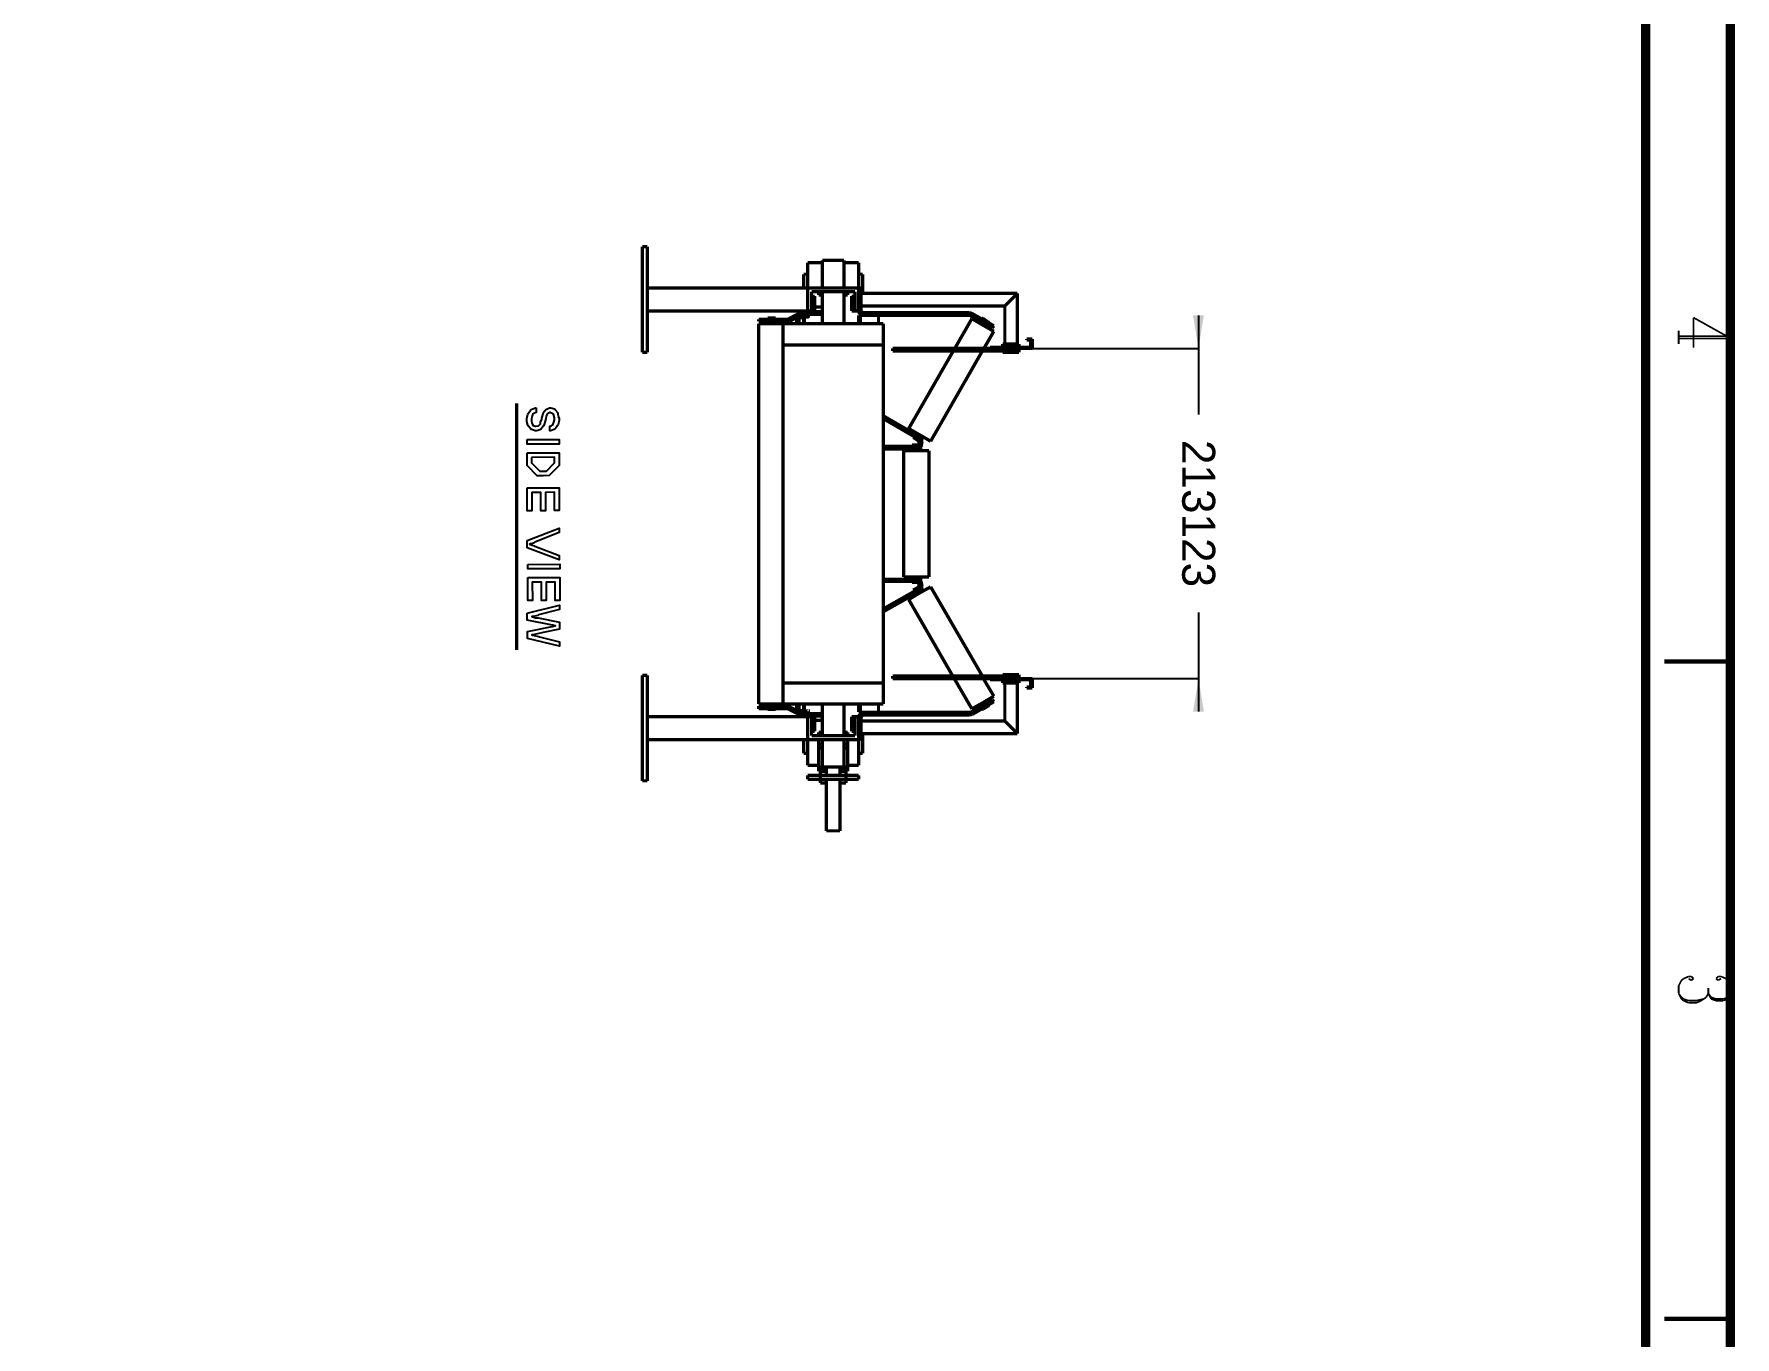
# Model space of a CAD drawing. Extents: x 0.1 to 11.6, y 0.3 to 16.3.
# Drawn here: x 6.42 to 11.58, y 4.23 to 8.18 of the extents above; entities that cross this region are included whole.
import ezdxf

# ---------------------------------------------------------------- set-up
doc = ezdxf.new("R2010")
doc.units = 0
doc.header["$MEASUREMENT"] = 0
doc.dimstyles.get("Standard").update_dxf_attribs({"dimtxt": 0.1, "dimasz": 0.1, "dimexe": 1.25, "dimexo": 0.625, "dimtad": 1, "dimtih": 1, "dimtxsty": 'Standard', "dimcen": 2.5, "dimazin": 3, "dimtfac": 1, "dimtmove": 0, "dimatfit": 3})

# ---------------------------------------------------------------- blocks, each defined once
blk = doc.blocks.new('_CLOSEDFILLED')
at = {"color": 0, "linetype": 'BYBLOCK'}
blk.add_solid([(-1, 0.164), (0, 0), (-1, -0.164)], dxfattribs=at)
blk = doc.blocks.new('*D4')
for p, q in [((9.951, 7.3267), (9.951, 7.0258)), ((9.4467, 7.2267), (9.951, 7.2267)), ((9.951, 6.4258), (9.951, 6.125)), ((9.4467, 6.225), (9.951, 6.225))]:
    blk.add_line(p, q)
at = {"layer": 'Defpoints'}
for p in [(9.4467, 7.2267), (9.951, 7.2267), (9.4467, 6.225)]:
    blk.add_point(p, dxfattribs=at)
at = {"xscale": 0.1, "yscale": 0.1}
for p, rotation in [((9.951, 7.2267), 270), ((9.951, 6.225), 90)]:
    blk.add_blockref('_CLOSEDFILLED', p, dxfattribs=dict(at, rotation=rotation))
at = {"insert": (9.951, 6.7258), "char_height": 0.1, "attachment_point": 5, "rotation": 270}
blk.add_mtext('213123', dxfattribs=at)

msp = doc.modelspace()

# ---------------------------------------------------------------- linework, layer by layer
at = {"color": 0}
for points, const_width in [([(0.126682, 16.24), (11.565, 16.24), (11.565, 0.29834), (0.126682, 0.29834), (0.126682, 16.24)], 0.005208), ([(8.76335, 7.32835), (8.76167, 7.32835), (8.76167, 7.32667), (8.76167, 7.32497), (8.76167, 7.32335), (8.76335, 7.32167), (8.76497, 7.32167), (8.76665, 7.32335), (8.76665, 7.32497), (8.76665, 7.32667), (8.76665, 7.32835), (8.76497, 7.32835), (8.76335, 7.32835)], 0.01), ([(8.76335, 6.12001), (8.76497, 6.12169), (8.76665, 6.12169), (8.76665, 6.12332), (8.76665, 6.125), (8.76665, 6.12668), (8.76497, 6.12668), (8.76335, 6.12668), (8.76167, 6.12668), (8.76167, 6.125), (8.76167, 6.12332), (8.76167, 6.12169), (8.76335, 6.12169), (8.76335, 6.12001)], 0.01)]:
    msp.add_lwpolyline(points, close=True, dxfattribs=dict(at, const_width=const_width))
for points, const_width in [([(11.565, 16.24), (11.565, 0.29834)], 0.028333), ([(11.3083, 16.04), (11.3083, 0.504992)], 0.028333), ([(8.26335, 7.215), (8.26335, 7.535)], 0.01), ([(8.26335, 7.535), (8.27832, 7.535)], 0.01), ([(8.27832, 7.215), (8.27832, 7.535)], 0.01), ([(8.76497, 7.48665), (8.81, 7.48665)], 0.01), ([(8.76497, 7.41), (8.76497, 7.48665)], 0.01), ([(8.81, 7.49333), (8.81, 7.41)], 0.01), ([(8.81, 7.49333), (8.84831, 7.49333)], 0.01), ([(8.84831, 7.49333), (8.875, 7.49333)], 0.01), ([(8.875, 7.41), (8.875, 7.49333)], 0.01), ([(8.875, 7.48665), (8.91997, 7.48665)], 0.01), ([(8.91997, 7.48665), (8.91997, 7.41)], 0.01), ([(8.75331, 7.45167), (8.75331, 7.41)], 0.01), ([(8.75331, 7.45167), (8.76497, 7.45167)], 0.01), ([(8.91997, 7.45167), (8.93164, 7.45167)], 0.01), ([(8.93164, 7.45167), (8.93164, 7.39333)], 0.01), ([(8.27832, 7.41), (8.76497, 7.41)], 0.01), ([(8.76497, 7.41), (8.76497, 7.34)], 0.01), ([(8.91997, 7.41), (8.76497, 7.41)], 0.01), ([(8.77669, 7.34), (8.77669, 7.39833)], 0.01), ([(8.77669, 7.39833), (8.90831, 7.39833)], 0.01), ([(8.77669, 7.38499), (8.78668, 7.38499)], 0.01), ([(8.78668, 7.38499), (8.78668, 7.34)], 0.01), ([(8.79833, 7.38835), (8.79833, 7.39833)], 0.01), ([(8.81, 7.38835), (8.79833, 7.38835)], 0.01), ([(8.81, 7.39833), (8.81, 7.30165)], 0.01), ([(8.875, 7.30165), (8.875, 7.39833)], 0.01), ([(8.88667, 7.38835), (8.875, 7.38835)], 0.01), ([(8.88667, 7.39833), (8.88667, 7.38835)], 0.01), ([(8.89833, 7.34), (8.89833, 7.38499)], 0.01), ([(8.89833, 7.38499), (8.90831, 7.38499)], 0.01), ([(8.90831, 7.39833), (8.90831, 7.34)], 0.01), ([(8.92665, 7.41), (8.91997, 7.41)], 0.01), ([(8.91997, 7.34), (8.91997, 7.41)], 0.01), ([(8.92665, 7.39665), (8.91997, 7.39665)], 0.01), ([(8.92665, 7.41), (8.92665, 7.39665)], 0.01), ([(8.92665, 7.39665), (8.92665, 7.35167)], 0.01), ([(9.40169, 7.39333), (8.92665, 7.39333)], 0.01), ([(9.36333, 7.35499), (9.40169, 7.39333)], 0.01), ([(9.40169, 7.39333), (9.40169, 7.24001)], 0.01), ([(8.27832, 7.34), (8.76497, 7.34)], 0.01), ([(8.70503, 7.315), (8.75331, 7.34)], 0.01), ([(8.70833, 7.30832), (8.75836, 7.33333)], 0.01), ([(8.74164, 7.33333), (8.74164, 7.33832)], 0.01), ([(8.74164, 7.33832), (8.75, 7.33832)], 0.01), ([(8.75168, 7.33003), (8.80165, 7.33003)], 0.01), ([(8.75499, 7.34), (8.75836, 7.33333)], 0.01), ([(8.75499, 7.33003), (8.75499, 7.30165)], 0.01), ([(8.75836, 7.33333), (8.76497, 7.34)], 0.01), ([(8.81, 7.33832), (8.76335, 7.33832)], 0.01), ([(8.76497, 7.32835), (8.76335, 7.32667), (8.76335, 7.32497), (8.76335, 7.32335), (8.76497, 7.32167)], 0.01), ([(8.76497, 7.34), (8.77669, 7.34)], 0.01), ([(8.78668, 7.34), (8.77669, 7.34)], 0.01), ([(8.81, 7.35167), (8.78668, 7.35167)], 0.01), ([(8.80165, 7.33003), (8.80165, 7.33832)], 0.01), ([(8.81, 7.33003), (8.80165, 7.33003)], 0.01), ([(8.90831, 7.34), (8.89833, 7.34)], 0.01), ([(8.90831, 7.34), (8.91997, 7.34)], 0.01), ([(8.92665, 7.35167), (8.91997, 7.35167)], 0.01), ([(8.92665, 7.34), (8.91997, 7.34)], 0.01), ([(8.91997, 7.34), (8.92165, 7.33333), (8.92833, 7.32835), (8.935, 7.32667)], 0.01), ([(8.91997, 7.30165), (8.91997, 7.32667)], 0.01), ([(8.92503, 7.32667), (8.91997, 7.32667)], 0.01), ([(8.92503, 7.30165), (8.92503, 7.32667)], 0.01), ([(8.935, 7.32667), (8.92503, 7.32667)], 0.01), ([(9.36333, 7.35499), (8.92665, 7.35499)], 0.01), ([(8.92665, 7.35167), (8.92665, 7.34)], 0.01), ([(8.92665, 7.34169), (8.93001, 7.33664), (8.935, 7.33501)], 0.01), ([(8.935, 7.33501), (8.935, 7.32667)], 0.01), ([(8.935, 7.33501), (9.25667, 7.33501)], 0.01), ([(8.935, 7.32667), (9.25667, 7.32667)], 0.01), ([(8.97999, 7.30165), (8.97999, 7.32667)], 0.01), ([(9.25667, 7.33501), (9.25667, 7.32667)], 0.01), ([(9.26497, 7.33165), (9.25667, 7.33501)], 0.01), ([(9.25999, 7.32497), (9.25667, 7.32667)], 0.01), ([(9.26497, 7.33165), (9.25999, 7.32497)], 0.01), ([(9.25999, 7.32497), (9.32497, 7.28836)], 0.01), ([(9.26497, 7.33165), (9.33003, 7.29497)], 0.01), ([(9.36333, 7.35499), (9.36333, 7.24001)], 0.01), ([(8.61664, 7.315), (8.61664, 7.30832)], 0.01), ([(8.63667, 7.315), (8.61664, 7.315)], 0.01), ([(8.63667, 7.30832), (8.61664, 7.30832)], 0.01), ([(8.61664, 7.30165), (8.61664, 6.14833)], 0.01), ([(8.69, 7.30165), (8.61664, 7.30165)], 0.01), ([(8.63667, 7.315), (8.63667, 7.30832)], 0.01), ([(8.70335, 7.315), (8.63667, 7.315)], 0.01), ([(8.70335, 7.30832), (8.63667, 7.30832)], 0.01), ([(8.64333, 7.31836), (8.64333, 7.315)], 0.01), ([(8.64665, 7.31836), (8.64333, 7.31836)], 0.01), ([(8.64333, 7.30832), (8.64333, 7.30165)], 0.01), ([(8.64665, 7.315), (8.64665, 7.31836)], 0.01), ([(8.66336, 7.31836), (8.64665, 7.31836)], 0.01), ([(8.64665, 7.30664), (8.64665, 7.30832)], 0.01), ([(8.64665, 7.30664), (8.66336, 7.30664)], 0.01), ([(8.66336, 7.31836), (8.66336, 7.315)], 0.01), ([(8.66835, 7.31836), (8.66336, 7.31836)], 0.01), ([(8.66336, 7.30832), (8.66336, 7.30664)], 0.01), ([(8.66835, 7.315), (8.66835, 7.31836)], 0.01), ([(8.66835, 7.30165), (8.66835, 7.30832)], 0.01), ([(8.69, 7.30165), (8.69, 6.14833)], 0.01), ([(8.69, 7.30165), (8.86664, 7.30165)], 0.01), ([(8.70335, 7.315), (8.70335, 7.30832)], 0.01), ([(8.70335, 7.315), (8.70503, 7.315)], 0.01), ([(8.70335, 7.30832), (8.70833, 7.30832)], 0.01), ([(8.70503, 7.315), (8.70833, 7.30832)], 0.01), ([(8.73167, 7.30165), (8.73167, 7.31999)], 0.01), ([(8.73833, 7.31999), (8.73167, 7.31999)], 0.01), ([(8.73833, 7.30165), (8.73833, 7.31999)], 0.01), ([(8.73833, 7.31999), (8.75331, 7.31999)], 0.01), ([(8.75331, 7.30165), (8.75331, 7.31999)], 0.01), ([(8.75331, 7.31999), (8.75499, 7.31999)], 0.01), ([(8.86664, 7.30165), (8.99501, 7.30165)], 0.01), ([(8.875, 7.30165), (8.87668, 7.30165)], 0.01), ([(8.99501, 6.14833), (8.99501, 7.30165)], 0.01), ([(9.26335, 7.31668), (9.21164, 7.22667)], 0.01), ([(9.26335, 7.31668), (9.33003, 7.27832)], 0.01), ([(9.28836, 7.31), (9.285, 7.30333)], 0.01), ([(9.29335, 7.30664), (9.29167, 7.30664)], 0.01), ([(9.29167, 7.30664), (9.30664, 7.29665)], 0.01), ([(9.29335, 7.31836), (9.29335, 7.31668)], 0.01), ([(9.29335, 7.31836), (9.29833, 7.31668)], 0.01), ([(9.29833, 7.31668), (9.29665, 7.31332)], 0.01), ([(9.29833, 7.31668), (9.31168, 7.30664)], 0.01), ([(9.30003, 7.22667), (9.33003, 7.27832)], 0.01), ([(9.30664, 7.29665), (9.30664, 7.29833)], 0.01), ([(9.30832, 7.28999), (9.31168, 7.29665)], 0.01), ([(9.31168, 7.30501), (9.31168, 7.30664)], 0.01), ([(9.31168, 7.30664), (9.31668, 7.30501)], 0.01), ([(9.315, 7.30333), (9.31668, 7.30501)], 0.01), ([(9.33003, 7.29497), (9.32497, 7.28836)], 0.01), ([(11.4083, 7.28), (11.4083, 7.24001)], 0.005208), ([(11.5667, 7.25667), (11.4533, 7.31999)], 0.005208), ([(11.4533, 7.31999), (11.4533, 7.22835)], 0.005208), ([(8.99501, 7.23665), (8.69, 7.23665)], 0.01), ([(9.02333, 7.21832), (9.02333, 7.22667)], 0.01), ([(9.40668, 7.22667), (9.02333, 7.22667)], 0.01), ([(9.31836, 7.22999), (9.31836, 7.22667)], 0.01), ([(9.31836, 7.22999), (9.44168, 7.22999)], 0.01), ([(9.31836, 7.22667), (9.44667, 7.22667)], 0.01), ([(9.35667, 7.22999), (9.35667, 7.24001)], 0.01), ([(9.35667, 7.24001), (9.36833, 7.24001)], 0.01), ([(9.36833, 7.24001), (9.36833, 7.22999)], 0.01), ([(9.36833, 7.24001), (9.39501, 7.24001)], 0.01), ([(9.39501, 7.22999), (9.39501, 7.24001)], 0.01), ([(9.39501, 7.24001), (9.40668, 7.24001)], 0.01), ([(9.40668, 7.24001), (9.40668, 7.22999)], 0.01), ([(9.40668, 7.21832), (9.40668, 7.22667)], 0.01), ([(9.43001, 7.25168), (9.43001, 7.25499)], 0.01), ([(9.43001, 7.25499), (9.44667, 7.25499)], 0.01), ([(9.44168, 7.25168), (9.43001, 7.25168)], 0.01), ([(9.44168, 7.22999), (9.44168, 7.25168)], 0.01), ([(9.44667, 7.25499), (9.44667, 7.22667)], 0.01), ([(11.5517, 7.26335), (11.4083, 7.26335)], 0.005208), ([(11.5667, 7.25667), (11.4083, 7.25667)], 0.005208), ([(8.26335, 7.215), (8.27832, 7.215)], 0.01), ([(9.40668, 7.21832), (9.02333, 7.21832)], 0.01), ([(9.20665, 7.21832), (9.07167, 6.98335)], 0.01), ([(9.13835, 6.94499), (9.29497, 7.21832)], 0.01), ([(9.35667, 7.21832), (9.35667, 7.215)], 0.01), ([(9.35667, 7.21832), (9.40668, 7.21832)], 0.01), ([(9.35667, 7.215), (9.40668, 7.215)], 0.01), ([(9.40668, 7.21832), (9.40668, 7.215)], 0.01), ([(7.88167, 7.06), (7.88167, 6.31168)], 0.01), ([(9.10167, 6.96001), (8.99501, 7.02165)], 0.01), ([(9.09831, 6.95335), (8.99501, 7.01335)], 0.01), ([(9.07167, 6.98335), (9.13835, 6.94499)], 0.01), ([(9.09332, 6.97), (9.09169, 6.96669)], 0.01), ([(8.99501, 6.93001), (9.09169, 6.93001)], 0.01), ([(8.99501, 6.92165), (9.09169, 6.92165)], 0.01), ([(9.05664, 6.91667), (9.05664, 6.53331)], 0.01), ([(9.095, 6.91667), (9.05664, 6.91667)], 0.01), ([(9.08165, 6.93332), (9.08165, 6.93001)], 0.01), ([(9.08664, 6.93332), (9.08165, 6.93332)], 0.01), ([(9.08165, 6.92165), (9.08165, 6.91667)], 0.01), ([(9.08664, 6.96001), (9.08501, 6.95665)], 0.01), ([(9.08501, 6.95665), (9.08832, 6.95503)], 0.01), ([(9.08664, 6.93001), (9.08664, 6.93332)], 0.01), ([(9.09999, 6.93332), (9.08664, 6.93332)], 0.01), ([(9.08832, 6.95503), (9.09169, 6.95833)], 0.01), ([(9.08832, 6.95503), (9.10335, 6.94499)], 0.01), ([(9.09169, 6.92165), (9.10167, 6.92503), (9.11003, 6.93164), (9.11165, 6.94168), (9.11003, 6.95335), (9.10167, 6.96001)], 0.01), ([(9.09169, 6.93001), (9.09999, 6.93164), (9.10335, 6.93832), (9.10335, 6.94667), (9.09831, 6.95335)], 0.01), ([(9.09169, 6.93001), (9.09169, 6.92165)], 0.01), ([(9.09169, 6.92165), (9.10335, 6.92165)], 0.01), ([(9.13336, 6.91667), (9.095, 6.91667)], 0.01), ([(9.09831, 6.95335), (9.10167, 6.96001)], 0.01), ([(9.11003, 6.95503), (9.10167, 6.96001)], 0.01), ([(9.10335, 6.94667), (9.10335, 6.94499)], 0.01), ([(9.10335, 6.94499), (9.10499, 6.94499)], 0.01), ([(9.10335, 6.92503), (9.10335, 6.92165)], 0.01), ([(9.11003, 6.95503), (9.10835, 6.95335)], 0.01), ([(9.10835, 6.91667), (9.10835, 6.93001)], 0.01), ([(9.11003, 6.94997), (9.11501, 6.95833)], 0.01), ([(9.13336, 6.53331), (9.13336, 6.91667)], 0.01), ([(8.99501, 6.52669), (9.09169, 6.52669)], 0.01), ([(8.99501, 6.52001), (9.09169, 6.52001)], 0.01), ([(9.095, 6.53331), (9.05664, 6.53331)], 0.01), ([(9.08165, 6.53331), (9.08165, 6.52669)], 0.01), ([(9.08165, 6.52001), (9.08165, 6.51665)], 0.01), ([(9.08664, 6.51665), (9.08165, 6.51665)], 0.01), ([(9.08664, 6.52001), (9.08664, 6.51665)], 0.01), ([(9.09999, 6.51665), (9.08664, 6.51665)], 0.01), ([(9.10335, 6.50331), (9.08832, 6.49501)], 0.01), ([(9.10335, 6.52669), (9.09169, 6.52669)], 0.01), ([(9.10167, 6.48833), (9.11003, 6.49669), (9.11165, 6.50667), (9.11003, 6.51665), (9.10167, 6.52501), (9.09169, 6.52669)], 0.01), ([(9.09169, 6.52001), (9.09169, 6.52669)], 0.01), ([(9.09831, 6.49501), (9.10335, 6.50168), (9.10335, 6.50999), (9.09999, 6.51665), (9.09169, 6.52001)], 0.01), ([(9.13336, 6.53331), (9.095, 6.53331)], 0.01), ([(9.10335, 6.52333), (9.10335, 6.52669)], 0.01), ([(9.10335, 6.50331), (9.10499, 6.50331)], 0.01), ([(9.10335, 6.50331), (9.10499, 6.50331)], 0.01), ([(9.13835, 6.50331), (9.10499, 6.48503)], 0.01), ([(9.10835, 6.52001), (9.10835, 6.53331)], 0.01), ([(9.11501, 6.49164), (9.11003, 6.5)], 0.01), ([(9.29497, 6.23335), (9.13835, 6.50331)], 0.01), ([(9.09831, 6.49501), (8.99501, 6.43668)], 0.01), ([(9.10167, 6.48833), (8.99501, 6.42833)], 0.01), ([(9.10499, 6.48503), (9.07167, 6.465)], 0.01), ([(9.07167, 6.465), (9.20503, 6.23335)], 0.01), ([(9.08832, 6.49501), (9.08501, 6.49333)], 0.01), ([(9.08501, 6.49333), (9.08664, 6.49001)], 0.01), ([(9.09169, 6.49164), (9.08832, 6.49501)], 0.01), ([(9.09169, 6.48335), (9.09332, 6.47835)], 0.01), ([(9.09831, 6.49501), (9.10167, 6.48833)], 0.01), ([(9.10167, 6.48833), (9.11003, 6.49333)], 0.01), ([(9.10835, 6.49501), (9.11003, 6.49333)], 0.01), ([(11.365, 6.27669), (11.565, 6.27669)], 0.013333), ([(8.27832, 6.23503), (8.26335, 6.23503)], 0.01), ([(8.26335, 6.23503), (8.26335, 5.91499)], 0.01), ([(8.27832, 6.23503), (8.27832, 5.91499)], 0.01), ([(8.99501, 6.21164), (8.69, 6.21164)], 0.01), ([(9.02333, 6.22499), (9.02333, 6.23335)], 0.01), ([(9.40668, 6.23335), (9.02333, 6.23335)], 0.01), ([(9.40668, 6.22499), (9.02333, 6.22499)], 0.01), ([(9.21001, 6.22499), (9.26335, 6.13336)], 0.01), ([(9.33003, 6.17165), (9.29833, 6.22499)], 0.01), ([(9.31836, 6.22168), (9.31836, 6.22499)], 0.01), ([(9.31836, 6.22499), (9.44667, 6.22499)], 0.01), ([(9.31836, 6.22168), (9.44168, 6.22168)], 0.01), ([(9.35667, 6.23665), (9.40668, 6.23665)], 0.01), ([(9.35667, 6.23665), (9.35667, 6.23335)], 0.01), ([(9.35667, 6.23335), (9.40668, 6.23335)], 0.01), ([(9.35667, 6.21164), (9.35667, 6.22168)], 0.01), ([(9.36833, 6.21164), (9.35667, 6.21164)], 0.01), ([(9.36333, 6.09668), (9.36333, 6.21164)], 0.01), ([(9.36833, 6.22168), (9.36833, 6.21164)], 0.01), ([(9.36833, 6.21164), (9.39501, 6.21164)], 0.01), ([(9.39501, 6.21164), (9.39501, 6.22168)], 0.01), ([(9.40668, 6.21164), (9.39501, 6.21164)], 0.01), ([(9.40169, 6.05832), (9.40169, 6.21164)], 0.01), ([(9.40668, 6.23665), (9.40668, 6.23335)], 0.01), ([(9.40668, 6.22499), (9.40668, 6.23335)], 0.01), ([(9.40668, 6.22168), (9.40668, 6.21164)], 0.01), ([(9.43001, 6.19997), (9.43001, 6.19667)], 0.01), ([(9.44168, 6.19997), (9.43001, 6.19997)], 0.01), ([(9.43001, 6.19667), (9.44667, 6.19667)], 0.01), ([(9.44168, 6.22168), (9.44168, 6.19997)], 0.01), ([(9.44667, 6.19667), (9.44667, 6.22499)], 0.01), ([(8.69, 6.14833), (8.61664, 6.14833)], 0.01), ([(8.61664, 6.13336), (8.61664, 6.14165)], 0.01), ([(8.63667, 6.14165), (8.61664, 6.14165)], 0.01), ([(8.63667, 6.13336), (8.63667, 6.14165)], 0.01), ([(8.70335, 6.14165), (8.63667, 6.14165)], 0.01), ([(8.64333, 6.14833), (8.64333, 6.14165)], 0.01), ([(8.66336, 6.14333), (8.64665, 6.14333)], 0.01), ([(8.64665, 6.14333), (8.64665, 6.14165)], 0.01), ([(8.66336, 6.14165), (8.66336, 6.14333)], 0.01), ([(8.66835, 6.14165), (8.66835, 6.14833)], 0.01), ([(8.69, 6.14833), (8.86664, 6.14833)], 0.01), ([(8.70335, 6.13336), (8.70335, 6.14165)], 0.01), ([(8.70833, 6.13997), (8.70335, 6.14165)], 0.01), ([(8.70503, 6.13336), (8.70833, 6.13997)], 0.01), ([(8.70833, 6.13997), (8.75836, 6.11501)], 0.01), ([(8.73167, 6.12831), (8.73167, 6.14833)], 0.01), ([(8.73833, 6.12831), (8.73833, 6.14833)], 0.01), ([(8.75331, 6.12831), (8.75331, 6.14833)], 0.01), ([(8.75499, 6.11833), (8.75499, 6.14833)], 0.01), ([(8.81, 6.14833), (8.81, 6.05165)], 0.01), ([(8.86664, 6.14833), (8.99501, 6.14833)], 0.01), ([(8.875, 6.05165), (8.875, 6.14833)], 0.01), ([(8.875, 6.14833), (8.87668, 6.14833)], 0.01), ([(8.91997, 6.12332), (8.91997, 6.14833)], 0.01), ([(8.92503, 6.12332), (8.92503, 6.14833)], 0.01), ([(8.97999, 6.12332), (8.97999, 6.14833)], 0.01), ([(9.25999, 6.12332), (9.32497, 6.16168)], 0.01), ([(9.29665, 6.15169), (9.26335, 6.13336)], 0.01), ([(9.26497, 6.11664), (9.33003, 6.155)], 0.01), ([(9.285, 6.14501), (9.28836, 6.13997)], 0.01), ([(9.30664, 6.15169), (9.29167, 6.14333)], 0.01), ([(9.29167, 6.14333), (9.29335, 6.14165)], 0.01), ([(9.33003, 6.17165), (9.29665, 6.15169)], 0.01), ([(9.31168, 6.14165), (9.29833, 6.13336)], 0.01), ([(9.30664, 6.15001), (9.30664, 6.15169)], 0.01), ([(9.31168, 6.15332), (9.30832, 6.15831)], 0.01), ([(9.31668, 6.14333), (9.31168, 6.14165)], 0.01), ([(9.31168, 6.14165), (9.31168, 6.14333)], 0.01), ([(9.31668, 6.14333), (9.315, 6.14665)], 0.01), ([(9.33003, 6.155), (9.32497, 6.16168)], 0.01), ([(8.27832, 6.11003), (8.76497, 6.11003)], 0.01), ([(8.63667, 6.13336), (8.61664, 6.13336)], 0.01), ([(8.70335, 6.13336), (8.63667, 6.13336)], 0.01), ([(8.64333, 6.13336), (8.64333, 6.13167)], 0.01), ([(8.64665, 6.13167), (8.64333, 6.13167)], 0.01), ([(8.64665, 6.13336), (8.64665, 6.13167)], 0.01), ([(8.66336, 6.13167), (8.64665, 6.13167)], 0.01), ([(8.66336, 6.13167), (8.66336, 6.13336)], 0.01), ([(8.66835, 6.13167), (8.66336, 6.13167)], 0.01), ([(8.66835, 6.13167), (8.66835, 6.13336)], 0.01), ([(8.70503, 6.13336), (8.70335, 6.13336)], 0.01), ([(8.70503, 6.13336), (8.75331, 6.11003)], 0.01), ([(8.73167, 6.12831), (8.73833, 6.12831)], 0.01), ([(8.73833, 6.12831), (8.75331, 6.12831)], 0.01), ([(8.74164, 6.11165), (8.74164, 6.11501)], 0.01), ([(8.75, 6.11165), (8.74164, 6.11165)], 0.01), ([(8.80165, 6.11833), (8.75168, 6.11833)], 0.01), ([(8.75499, 6.12831), (8.75331, 6.12831)], 0.01), ([(8.75499, 6.11003), (8.75836, 6.11501)], 0.01), ([(8.76497, 6.11003), (8.75836, 6.11501)], 0.01), ([(8.76497, 6.12668), (8.76335, 6.125), (8.76335, 6.12332), (8.76335, 6.12169), (8.76497, 6.12001)], 0.01), ([(8.81, 6.11165), (8.76335, 6.11165)], 0.01), ([(8.77669, 6.11003), (8.76497, 6.11003)], 0.01), ([(8.76497, 6.11003), (8.76497, 6.03999)], 0.01), ([(8.77669, 6.05165), (8.77669, 6.11003)], 0.01), ([(8.77669, 6.11003), (8.78668, 6.11003)], 0.01), ([(8.78668, 6.11003), (8.78668, 6.065)], 0.01), ([(8.81, 6.09831), (8.78668, 6.09831)], 0.01), ([(8.80165, 6.11165), (8.80165, 6.11833)], 0.01), ([(8.80165, 6.11833), (8.81, 6.11833)], 0.01), ([(8.89833, 6.11003), (8.90831, 6.11003)], 0.01), ([(8.89833, 6.065), (8.89833, 6.11003)], 0.01), ([(8.91997, 6.11003), (8.90831, 6.11003)], 0.01), ([(8.90831, 6.11003), (8.90831, 6.05165)], 0.01), ([(8.935, 6.12332), (8.92665, 6.12001), (8.91997, 6.11165)], 0.01), ([(8.92503, 6.12332), (8.91997, 6.12332)], 0.01), ([(8.92665, 6.11165), (8.91997, 6.11165)], 0.01), ([(8.91997, 6.11165), (8.91997, 6.11003)], 0.01), ([(8.91997, 6.03999), (8.91997, 6.11003)], 0.01), ([(8.92665, 6.09999), (8.91997, 6.09999)], 0.01), ([(8.935, 6.12332), (8.92503, 6.12332)], 0.01), ([(8.935, 6.11501), (8.93001, 6.11333), (8.92665, 6.10667)], 0.01), ([(8.92665, 6.11165), (8.92665, 6.09999)], 0.01), ([(8.92665, 6.09999), (8.92665, 6.05501)], 0.01), ([(9.36333, 6.09668), (8.92665, 6.09668)], 0.01), ([(8.935, 6.12332), (9.25667, 6.12332)], 0.01), ([(8.935, 6.11501), (8.935, 6.12332)], 0.01), ([(8.935, 6.11501), (9.25667, 6.11501)], 0.01), ([(9.25667, 6.11501), (9.25667, 6.12332)], 0.01), ([(9.25667, 6.12332), (9.25999, 6.12332)], 0.01), ([(9.25667, 6.11501), (9.26497, 6.11664)], 0.01), ([(9.26497, 6.11664), (9.25999, 6.12332)], 0.01), ([(9.29335, 6.13336), (9.29335, 6.13167)], 0.01), ([(9.29833, 6.13336), (9.29335, 6.13167)], 0.01), ([(9.29665, 6.13499), (9.29833, 6.13336)], 0.01), ([(9.40169, 6.05832), (9.36333, 6.09668)], 0.01), ([(8.27832, 6.03999), (8.76497, 6.03999)], 0.01), ([(8.75331, 5.99832), (8.75331, 6.03999)], 0.01), ([(8.76497, 6.03999), (8.91997, 6.03999)], 0.01), ([(8.76497, 6.03999), (8.76497, 5.96164)], 0.01), ([(8.78668, 6.065), (8.77669, 6.065)], 0.01), ([(8.90831, 6.05165), (8.77669, 6.05165)], 0.01), ([(8.79833, 6.06168), (8.81, 6.06168)], 0.01), ([(8.79833, 6.05165), (8.79833, 6.06168)], 0.01), ([(8.79833, 6.02669), (8.79833, 6.03999)], 0.01), ([(8.81, 6.03999), (8.81, 5.95665)], 0.01), ([(8.875, 6.06168), (8.88667, 6.06168)], 0.01), ([(8.875, 5.95665), (8.875, 6.03999)], 0.01), ([(8.88667, 6.06168), (8.88667, 6.05165)], 0.01), ([(8.88667, 6.02669), (8.88667, 6.03999)], 0.01), ([(8.90831, 6.065), (8.89833, 6.065)], 0.01), ([(8.92665, 6.05501), (8.91997, 6.05501)], 0.01), ([(8.92665, 6.04167), (8.91997, 6.04167)], 0.01), ([(8.91997, 5.96164), (8.91997, 6.03999)], 0.01), ([(9.40169, 6.05832), (8.92665, 6.05832)], 0.01), ([(8.92665, 6.05501), (8.92665, 6.04167)], 0.01), ([(8.93164, 5.99832), (8.93164, 6.05832)], 0.01), ([(8.76497, 5.99832), (8.75331, 5.99832)], 0.01), ([(8.79833, 6.01497), (8.79833, 6.02669)], 0.01), ([(8.79833, 6.02669), (8.81, 6.02669)], 0.01), ([(8.79833, 6.01497), (8.81, 6.01497)], 0.01), ([(8.79833, 5.95665), (8.79833, 6.01497)], 0.01), ([(8.875, 6.02669), (8.88667, 6.02669)], 0.01), ([(8.875, 6.01497), (8.88667, 6.01497)], 0.01), ([(8.88667, 6.01497), (8.88667, 6.02669)], 0.01), ([(8.88667, 5.95665), (8.88667, 6.01497)], 0.01), ([(8.93164, 5.99832), (8.91997, 5.99832)], 0.01), ([(8.76497, 5.96164), (8.79833, 5.96164)], 0.01), ([(8.76497, 5.91997), (8.76497, 5.93164)], 0.01), ([(8.80333, 5.93164), (8.76497, 5.93164)], 0.01), ([(8.79833, 5.95335), (8.79833, 5.95665)], 0.01), ([(8.79833, 5.95665), (8.81, 5.95665)], 0.01), ([(8.79833, 5.95335), (8.82167, 5.95335)], 0.01), ([(8.79833, 5.94336), (8.79833, 5.95335)], 0.01), ([(8.79833, 5.94336), (8.81332, 5.94336)], 0.01), ([(8.80333, 5.94336), (8.80333, 5.93164)], 0.01), ([(8.80333, 5.91997), (8.80333, 5.93164)], 0.01), ([(8.88167, 5.93164), (8.80333, 5.93164)], 0.01), ([(8.875, 5.95665), (8.81, 5.95665)], 0.01), ([(8.81332, 5.94336), (8.82167, 5.94336)], 0.01), ([(8.82167, 5.95665), (8.82167, 5.93164)], 0.01), ([(8.86333, 5.94336), (8.86333, 5.95665)], 0.01), ([(8.86333, 5.95335), (8.88667, 5.95335)], 0.01), ([(8.86333, 5.94336), (8.87169, 5.94336)], 0.01), ([(8.86333, 5.94336), (8.86333, 5.93164)], 0.01), ([(8.86333, 5.94336), (8.86501, 5.94336)], 0.01), ([(8.87169, 5.94336), (8.88667, 5.94336)], 0.01), ([(8.875, 5.95665), (8.88667, 5.95665)], 0.01), ([(8.88167, 5.93164), (8.88167, 5.94336)], 0.01), ([(8.88167, 5.91997), (8.88167, 5.93164)], 0.01), ([(8.91997, 5.93164), (8.88167, 5.93164)], 0.01), ([(8.88667, 5.96164), (8.91997, 5.96164)], 0.01), ([(8.88667, 5.95335), (8.88667, 5.95665)], 0.01), ([(8.88667, 5.94336), (8.88667, 5.95335)], 0.01), ([(8.91997, 5.91997), (8.91997, 5.93164)], 0.01), ([(8.27832, 5.91499), (8.26335, 5.91499)], 0.01), ([(8.80333, 5.91997), (8.76497, 5.91997)], 0.01), ([(8.80333, 5.91997), (8.80333, 5.90831)], 0.01), ([(8.88167, 5.91997), (8.80333, 5.91997)], 0.01), ([(8.82167, 5.90831), (8.80333, 5.90831)], 0.01), ([(8.82167, 5.91997), (8.82167, 5.76335)], 0.01), ([(8.86333, 5.91997), (8.86333, 5.77669)], 0.01), ([(8.88167, 5.90831), (8.86333, 5.90831)], 0.01), ([(8.88167, 5.90831), (8.88167, 5.91997)], 0.01), ([(8.91997, 5.91997), (8.88167, 5.91997)], 0.01), ([(8.86333, 5.76335), (8.86333, 5.77669)], 0.01), ([(8.86333, 5.77669), (8.86501, 5.77669)], 0.01), ([(8.86333, 5.76335), (8.82167, 5.76335)], 0.01), ([(11.4167, 5.31), (11.4233, 5.315)], 0.005208), ([(11.4233, 5.315), (11.4383, 5.32167)], 0.005208), ([(11.4383, 5.32167), (11.4467, 5.32167)], 0.005208), ([(11.4467, 5.31), (11.4383, 5.315)], 0.005208), ([(11.4467, 5.32167), (11.4533, 5.315)], 0.005208), ([(11.4533, 5.315), (11.4467, 5.31)], 0.005208), ([(11.5217, 5.315), (11.5283, 5.32167)], 0.005208), ([(11.5283, 5.31), (11.5217, 5.315)], 0.005208), ([(11.5283, 5.32167), (11.5367, 5.32167)], 0.005208), ([(11.5367, 5.315), (11.5283, 5.31)], 0.005208), ([(11.5367, 5.32167), (11.5517, 5.315)], 0.005208), ([(11.5517, 5.315), (11.5583, 5.31)], 0.005208), ([(11.4083, 5.29335), (11.4167, 5.31)], 0.005208), ([(11.4083, 5.27001), (11.4083, 5.29335)], 0.005208), ([(11.4167, 5.25331), (11.4083, 5.27001)], 0.005208), ([(11.4167, 5.25836), (11.4083, 5.27001)], 0.005208), ([(11.4983, 5.27001), (11.4916, 5.25836)], 0.005208), ([(11.4983, 5.27001), (11.4983, 5.28668)], 0.005208), ([(11.5067, 5.25331), (11.4983, 5.27001)], 0.005208), ([(11.5067, 5.25836), (11.4983, 5.27001)], 0.005208), ([(11.5583, 5.31), (11.5667, 5.29335)], 0.005208), ([(11.5667, 5.27001), (11.5583, 5.25331)], 0.005208), ([(11.5667, 5.27001), (11.5583, 5.25836)], 0.005208), ([(11.4233, 5.25331), (11.4167, 5.25836)], 0.005208), ([(11.4233, 5.24832), (11.4167, 5.25331)], 0.005208), ([(11.4383, 5.24832), (11.4233, 5.25331)], 0.005208), ([(11.4383, 5.24164), (11.4233, 5.24832)], 0.005208), ([(11.4616, 5.24832), (11.4383, 5.24832)], 0.005208), ([(11.4616, 5.24164), (11.4383, 5.24164)], 0.005208), ([(11.4833, 5.25331), (11.4616, 5.24832)], 0.005208), ([(11.4767, 5.24832), (11.4616, 5.24164)], 0.005208), ([(11.4916, 5.25836), (11.4767, 5.24832)], 0.005208), ([(11.5217, 5.25331), (11.5067, 5.25836)], 0.005208), ([(11.5217, 5.24832), (11.5067, 5.25331)], 0.005208), ([(11.5433, 5.25331), (11.5217, 5.25331)], 0.005208), ([(11.5433, 5.24832), (11.5217, 5.24832)], 0.005208), ([(11.5583, 5.25836), (11.5433, 5.25331)], 0.005208), ([(11.5583, 5.25331), (11.5433, 5.24832)], 0.005208), ([(11.365, 4.28331), (11.565, 4.28331)], 0.013333)]:
    msp.add_lwpolyline(points, dxfattribs=dict(at, const_width=const_width))
for points in [[(7.94097, 7.04606), (7.94097, 7.03217), (7.94021, 7.03207), (7.93386, 7.02957), (7.93338, 7.02914), (7.93251, 7.02804), (7.93001, 7.02458), (7.92904, 7.02214), (7.92882, 7.02132), (7.92839, 7.02024), (7.92708, 7.01226), (7.92708, 7.0096), (7.92708, 7.00706), (7.92817, 7.00017), (7.92839, 6.9994), (7.9285, 6.99794), (7.93186, 6.99306), (7.93229, 6.99268), (7.93224, 6.99229), (7.93776, 6.9905), (7.93967, 6.9905), (7.93967, 6.9905), (7.94769, 6.99143), (7.94835, 6.9916), (7.94835, 6.99169), (7.95389, 6.9974), (7.95421, 6.99832), (7.95421, 6.99832), (7.95421, 7.00304), (7.95785, 7.01193), (7.95833, 7.01394), (7.9585, 7.01519), (7.96349, 7.03082), (7.96397, 7.03174), (7.96397, 7.03174), (7.96669, 7.0364), (7.97179, 7.04199), (7.97265, 7.04258), (7.97319, 7.04237), (7.98156, 7.04628), (7.98438, 7.04628), (7.9854, 7.04628), (7.99658, 7.04286), (7.99761, 7.04215), (7.99853, 7.04064), (8.00662, 7.03151), (8.00717, 7.03022), (8.00678, 7.02794), (8.00825, 7.02046), (8.01042, 7.0146), (8.01042, 7.01264), (8.01042, 7.00797), (8.00771, 6.99533), (8.00717, 6.99397), (8.00569, 6.99235), (8.00174, 6.98649), (7.99849, 6.98237), (7.99739, 6.98161), (7.99625, 6.98047), (7.98421, 6.97689), (7.98286, 6.97683), (7.98286, 6.99072), (7.984, 6.99089), (7.99251, 6.99593), (7.99306, 6.99681), (7.99272, 6.99718), (7.99431, 7.0025), (7.99653, 7.00982), (7.99653, 7.01221), (7.99653, 7.01606), (7.99328, 7.02681), (7.99262, 7.02761), (7.99126, 7.02767), (7.98719, 7.03006), (7.98443, 7.03239), (7.9835, 7.03239), (7.98264, 7.03239), (7.97618, 7.02951), (7.97569, 7.02892), (7.97461, 7.02746), (7.97174, 7.02149), (7.97011, 7.01372), (7.96961, 7.01133), (7.96901, 7.0084), (7.9644, 6.99268), (7.96397, 6.99181), (7.96257, 6.9904), (7.9554, 6.98096), (7.95443, 6.98031), (7.95247, 6.97949), (7.94656, 6.97711), (7.94249, 6.97661), (7.94119, 6.97661), (7.93772, 6.97661), (7.92839, 6.98008), (7.92731, 6.98074), (7.92617, 6.98107), (7.91753, 6.991), (7.91689, 6.99224), (7.91596, 6.99332), (7.91319, 7.00504), (7.91319, 7.00896), (7.91319, 7.01389), (7.9159, 7.0274), (7.91644, 7.02869), (7.91672, 7.02919), (7.92513, 7.04053), (7.92621, 7.04129), (7.92621, 7.04129), (7.93147, 7.04368), (7.93956, 7.04606), (7.94097, 7.04606)], [(7.91336, 6.94997), (8.01058, 6.95019), (8.01058, 6.93631), (7.91336, 6.93608), (7.91336, 6.94997)], [(7.91342, 6.90989), (8.01064, 6.9101), (8.01064, 6.88124), (8.01064, 6.87125), (7.98025, 6.84065), (7.96267, 6.84044), (7.94422, 6.84044), (7.91342, 6.87104), (7.91342, 6.8795), (7.91342, 6.90989)], [(7.92731, 6.896), (7.92731, 6.88015), (7.92731, 6.87929), (7.95247, 6.85433), (7.96289, 6.85433), (7.972, 6.85433), (7.99675, 6.8795), (7.99675, 6.88058), (7.99675, 6.89621), (7.92731, 6.896)], [(7.91363, 6.80382), (8.01085, 6.80404), (8.01107, 6.7346), (7.99718, 6.7346), (7.99696, 6.79015), (7.96918, 6.78993), (7.9694, 6.73438), (7.95551, 6.73438), (7.95529, 6.78993), (7.92751, 6.78993), (7.92774, 6.73438), (7.91385, 6.73438), (7.91363, 6.80382)], [(7.91385, 6.64399), (8.01107, 6.68088), (8.01107, 6.66786), (7.9375, 6.63878), (7.93528, 6.63726), (7.92763, 6.634), (7.9221, 6.63336), (7.92079, 6.63292), (7.92156, 6.63194), (7.93608, 6.62765), (7.9375, 6.62706), (8.01128, 6.59842), (8.01128, 6.58539), (7.91385, 6.62164), (7.91385, 6.64399)], [(7.91547, 6.57161), (8.01269, 6.57183), (8.01269, 6.55794), (7.91547, 6.55772), (7.91547, 6.57161)], [(7.91553, 6.53147), (8.01275, 6.53168), (8.01297, 6.46224), (7.99908, 6.46224), (7.99886, 6.51779), (7.97108, 6.51758), (7.97131, 6.46203), (7.95742, 6.46203), (7.95719, 6.51758), (7.92942, 6.51758), (7.92964, 6.46203), (7.91575, 6.46203), (7.91553, 6.53147)], [(7.91428, 6.42378), (8.0115, 6.44808), (8.0115, 6.43419), (7.94835, 6.41835), (7.94612, 6.41694), (7.93733, 6.41428), (7.92962, 6.41357), (7.92796, 6.41314), (7.92953, 6.41206), (7.93907, 6.40978), (7.9464, 6.40956), (7.94683, 6.40944), (8.0115, 6.39665), (8.01172, 6.37494), (7.96246, 6.36475), (7.95876, 6.36404), (7.93072, 6.35813), (7.92817, 6.35758), (7.92996, 6.35656), (7.94911, 6.35226), (7.95117, 6.35172), (8.01172, 6.33675), (8.01172, 6.32308), (7.9145, 6.34717), (7.9145, 6.36778), (7.98936, 6.38342), (7.9905, 6.38336), (7.99983, 6.38558), (8, 6.38558), (7.99897, 6.38514), (7.99121, 6.38737), (7.99046, 6.38753), (7.91428, 6.4025), (7.91428, 6.42378)]]:
    msp.add_lwpolyline(points, close=True, dxfattribs=at)

# ---------------------------------------------------------------- dimensions: what is measured, and where the dimension line sits
at = {"linetype": 'Continuous'}
dim = msp.add_linear_dim(base=(9.950959, 7.22667), p1=(9.44667, 7.22667), p2=(9.44667, 6.22499), angle=90, text='213123', dimstyle='Standard', dxfattribs=at)
dim.commit()
dim.dimension.update_dxf_attribs({"geometry": '*D4', "text_midpoint": (9.950959, 6.72583), "text_rotation": 270})

doc.saveas('drawing.dxf')
